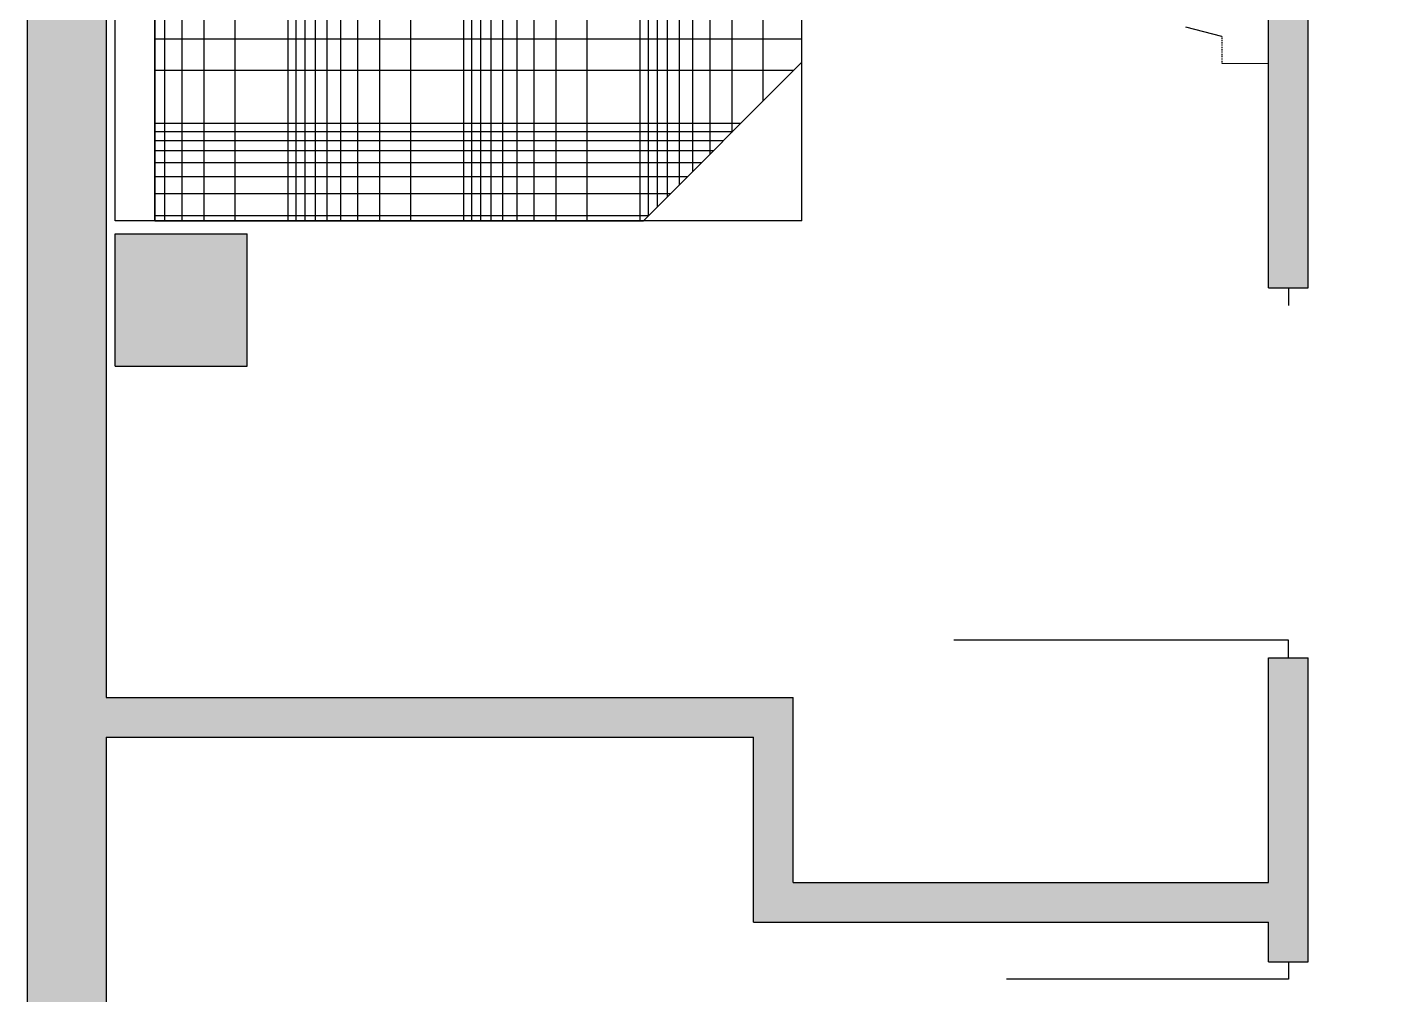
# Model space of a CAD drawing. Extents: x 25 to 394, y 90 to 639.
# Drawn here: x 24.6 to 178, y 376.1 to 486 of the extents above; entities that cross this region are included whole.
import ezdxf

# ---------------------------------------------------------------- set-up
doc = ezdxf.new("R2010")
doc.units = 0
doc.header["$MEASUREMENT"] = 0
doc.linetypes.add('HIDDEN', pattern=[0.25, 0.125, -0.125])
for name, color, linetype in [('DIM', 5, 'CONTINUOUS'), ('DOORS', 42, 'CONTINUOUS'), ('FURNITURE', 144, 'CONTINUOUS'), ('FURNTIURE', 7, 'CONTINUOUS'), ('LINE', 7, 'CONTINUOUS')]:
    doc.layers.add(name, color=color, linetype=linetype)

# ---------------------------------------------------------------- blocks, each defined once
blk = doc.blocks.new('FURN-G7')
at = {"layer": 'FURNITURE', "color": 181, "linetype": 'CONTINUOUS'}
for p, q in [((920.938348, 553.980644), (848.938348, 553.980644)), ((849.541348, 555.102644), (849.541348, 498.999644)), ((852.040348, 555.102644), (852.040348, 496.500644)), ((853.978348, 555.102644), (853.978348, 494.562644)), ((855.562348, 555.102644), (855.562348, 492.978644)), ((856.903348, 555.102644), (856.903348, 491.637644)), ((858.061348, 555.102644), (858.061348, 490.479644)), ((859.084348, 555.102644), (859.084348, 489.456644)), ((859.999348, 555.102644), (859.999348, 488.541644)), ((866.020348, 555.102644), (866.020348, 482.520644)), ((869.542348, 481.605644), (869.542348, 555.102644)), ((872.041348, 481.605644), (872.041348, 555.102644)), ((873.979348, 481.605644), (873.979348, 555.102644)), ((875.563348, 481.605644), (875.563348, 555.102644)), ((876.904348, 481.605644), (876.904348, 555.102644)), ((878.062348, 481.605644), (878.062348, 555.102644)), ((879.085348, 481.605644), (879.085348, 555.102644)), ((880.000348, 481.605644), (880.000348, 555.102644)), ((886.021348, 481.605644), (886.021348, 555.102644)), ((889.540348, 555.102644), (889.540348, 481.605644)), ((892.039348, 555.102644), (892.039348, 481.605644)), ((893.977348, 555.102644), (893.977348, 481.605644)), ((895.561348, 555.102644), (895.561348, 481.605644)), ((896.902348, 555.102644), (896.902348, 481.605644)), ((898.060348, 555.102644), (898.060348, 481.605644)), ((899.083348, 555.102644), (899.083348, 481.605644)), ((899.998348, 555.102644), (899.998348, 481.605644)), ((906.019348, 555.102644), (906.019348, 481.605644)), ((909.541348, 481.605644), (909.541348, 555.102644)), ((912.040348, 481.605644), (912.040348, 555.102644)), ((913.978348, 481.605644), (913.978348, 555.102644)), ((915.562348, 481.605644), (915.562348, 555.102644)), ((916.903348, 481.605644), (916.903348, 555.102644)), ((918.061348, 481.605644), (918.061348, 555.102644)), ((919.084348, 481.605644), (919.084348, 555.102644)), ((919.999348, 481.605644), (919.999348, 555.102644)), ((920.938348, 552.042644), (848.938348, 552.042644)), ((920.938348, 549.543644), (848.938348, 549.543644)), ((920.938348, 546.021644), (848.938348, 546.021644)), ((920.938348, 540.000644), (848.938348, 540.000644)), ((920.938348, 539.085644), (848.938348, 539.085644)), ((920.938348, 538.062644), (848.938348, 538.062644)), ((920.938348, 536.901644), (848.938348, 536.901644)), ((920.938348, 535.563644), (848.938348, 535.563644)), ((848.938348, 533.979644), (920.938348, 533.979644)), ((848.938348, 532.041644), (920.938348, 532.041644)), ((848.938348, 529.542644), (920.938348, 529.542644)), ((848.938348, 526.020644), (920.938348, 526.020644)), ((848.938348, 519.999644), (920.938348, 519.999644)), ((848.938348, 519.084644), (920.938348, 519.084644)), ((848.938348, 518.061644), (920.938348, 518.061644)), ((848.938348, 516.900644), (920.938348, 516.900644)), ((848.938348, 515.562644), (920.938348, 515.562644)), ((920.938348, 513.981644), (848.938348, 513.981644)), ((920.938348, 512.043644), (848.938348, 512.043644)), ((920.938348, 509.544644), (848.938348, 509.544644)), ((920.938348, 506.022644), (848.938348, 506.022644)), ((920.938348, 500.001644), (848.938348, 500.001644)), ((920.938348, 499.086644), (849.454348, 499.086644)), ((920.938348, 498.063644), (850.477348, 498.063644)), ((920.938348, 496.902644), (851.638348, 496.902644)), ((920.938348, 495.564644), (852.976348, 495.564644)), ((854.560348, 493.980644), (920.938348, 493.980644)), ((856.498348, 492.042644), (920.938348, 492.042644)), ((858.997348, 489.543644), (920.938348, 489.543644)), ((862.519348, 486.021644), (920.938348, 486.021644))]:
    blk.add_line(p, q, dxfattribs=at)
blk = doc.blocks.new('FURN-G6')
at = {"layer": 'FURNITURE', "color": 7, "linetype": 'CONTINUOUS'}
for p, q in [((832.438348, 559.602644), (847.438348, 559.602644)), ((847.438348, 559.602644), (847.438348, 544.602644)), ((848.938348, 481.602644), (848.938348, 559.602644)), ((848.938348, 559.602644), (920.938348, 559.602644)), ((920.938348, 481.602644), (920.938348, 559.602644)), ((922.438348, 559.602644), (922.438348, 544.602644)), ((937.438348, 559.602644), (922.438348, 559.602644)), ((937.438348, 559.602644), (937.438348, 544.602644)), ((832.438348, 544.602644), (847.438348, 544.602644)), ((937.438348, 544.602644), (922.438348, 544.602644)), ((848.938348, 481.602644), (920.938348, 481.602644))]:
    blk.add_line(p, q, dxfattribs=at)
blk = doc.blocks.new('FURN-G5')
at = {"layer": 'FURNITURE', "color": 7, "linetype": 'CONTINUOUS'}
blk.add_line((832.438348, 559.602644), (832.438348, 544.602644), dxfattribs=at)
at = {"layer": 'FURNITURE'}
blk.add_blockref('FURN-G6', (0, 0), dxfattribs=at)
blk = doc.blocks.new('QER')
at = {"layer": 'FURNITURE', "color": 7, "linetype": 'CONTINUOUS'}
blk.add_line((7137.06, 933), (7137.06, 1005), dxfattribs=at)
at = {"layer": 'FURNITURE'}
blk.add_line((7192.56, 933), (7210.56, 951), dxfattribs=at)
at = {"layer": 'FURNITURE', "color": 181, "linetype": 'CONTINUOUS'}
blk.add_lwpolyline([(7137.06, 1005), (7137.06, 933), (7192.56, 933), (7210.56, 951), (7210.56, 1005)], close=True, dxfattribs=at)
at = {"layer": 'FURNITURE', "color": 42, "linetype": 'CONTINUOUS'}
for points in [[(7132.56, 1021.5), (7132.56, 1006.5), (7147.56, 1021.5), (7147.56, 1006.5)], [(7132.56, 931.5), (7132.56, 916.5), (7147.56, 931.5), (7147.56, 916.5)]]:
    blk.add_solid(points, dxfattribs=at)
at = {"layer": 'FURNITURE', "rotation": 90}
for name in ['FURN-G5', 'FURN-G7']:
    blk.add_blockref(name, (7692.16, 84.06), dxfattribs=at)
blk = doc.blocks.new('A$C2B627B83')
at = {"layer": 'FURNTIURE', "color": 7, "linetype": 'CONTINUOUS'}
for p, q in [((7.85, 4.51), (13.94, 6.11)), ((7.85, 0.01), (0, 0))]:
    blk.add_line(p, q, dxfattribs=at)
at = {"layer": 'FURNTIURE', "color": 7, "linetype": 'HIDDEN'}
blk.add_line((7.85, 4.51), (7.85, 0.01), dxfattribs=at)

msp = doc.modelspace()

# ---------------------------------------------------------------- hatches: boundary and pattern name
at = {"layer": 'DIM'}
h = msp.add_hatch(color=28, dxfattribs=at)
h.paths.add_polyline_path([(209.1, 531.42), (207.1, 531.42), (207.1, 526.92), (209.1, 526.92)])
h.paths.add_polyline_path([(209.1, 526.92), (211.1, 526.92), (211.1, 531.42), (209.1, 531.42)])
h.paths.add_polyline_path([(393.6, 639.42), (288.6, 639.42), (288.6, 630.42), (297.6, 630.42), (384.6, 630.42), (384.6, 570.42), (332.1, 570.42), (332.1, 565.92), (384.6, 565.92), (384.6, 405.42), (308.1, 405.42), (308.1, 409.92), (299.1, 409.92), (299.1, 400.92), (384.6, 400.92), (384.6, 273.48), (366.6, 273.48), (366.6, 264.48), (384.6, 264.48), (384.6, 144.48), (319.29, 144.48), (319.29, 135.48), (330.6, 135.48), (330.6, 139.98), (393.6, 139.98)])
h.paths.add_polyline_path([(227.1, 273.48), (227.1, 264.48), (231.6, 264.48), (231.6, 259.98), (240.6, 259.98), (240.6, 264.48), (258.6, 264.48), (258.6, 273.48)])
h.paths.add_polyline_path([(231.6, 135.48), (249.6, 135.48), (249.6, 144.48), (240.6, 144.48), (240.6, 217.98), (231.6, 217.98)])
h.paths.add_polyline_path([(170.1, 273.48), (170.1, 321.48), (165.6, 321.48), (165.6, 292.98), (135.6, 292.98), (135.6, 283.98), (161.1, 283.98), (161.1, 264.48), (173.1, 264.48), (173.1, 273.48)])
h.paths.add_polyline_path([(33.6, 405.42), (107.1, 405.42), (107.1, 384.42), (165.6, 384.42), (165.6, 379.92), (170.1, 379.92), (170.1, 414.42), (165.6, 414.42), (165.6, 388.92), (111.6, 388.92), (111.6, 409.92), (33.6, 409.92), (33.6, 565.92), (86.1, 565.92), (86.1, 570.42), (33.6, 570.42), (33.6, 630.42), (120.6, 630.42), (129.6, 630.42), (129.6, 639.42), (24.6, 639.42), (24.6, 115.98), (33.6, 115.98), (33.6, 283.98), (87.6, 283.98), (87.6, 292.98), (33.6, 292.98)])
h.paths.add_polyline_path([(211.1, 531.42), (211.1, 526.92), (228.6, 526.92), (228.6, 531.42)])
h.paths.add_polyline_path([(228.6, 531.42), (228.6, 526.92), (248.1, 526.92), (248.1, 400.92), (257.1, 400.92), (257.1, 409.92), (252.6, 409.92), (252.6, 531.42), (248.1, 531.42)])
h.paths.add_polyline_path([(129.6, 574.92), (129.6, 598.92), (120.6, 598.92), (120.6, 570.42), (116.1, 570.42), (116.1, 565.92), (129.6, 565.92)], flags=17)
h.paths.add_polyline_path([(288.6, 574.92), (288.6, 565.92), (302.1, 565.92), (302.1, 570.42), (297.6, 570.42), (297.6, 598.92), (288.6, 598.92)])
h.paths.add_polyline_path([(174.6, 526.92), (174.6, 531.42), (165.6, 531.42), (165.6, 456.42), (170.1, 456.42), (170.1, 526.92)])

# ---------------------------------------------------------------- linework, layer by layer
at = {"layer": 'DOORS'}
for p, q in [((167.85, 416.42), (129.85, 416.42)), ((167.85, 377.92), (135.85, 377.92))]:
    msp.add_line(p, q, dxfattribs=at)
at = {"layer": 'DOORS', "color": 0}
for p, q in [((167.85, 414.42), (167.85, 416.42)), ((167.85, 379.92), (167.85, 377.92))]:
    msp.add_line(p, q, dxfattribs=at)
at = {"layer": 'LINE'}
for p, q in [((24.6, 639.42), (24.6, 115.98)), ((33.6, 565.92), (33.6, 409.92)), ((165.6, 456.42), (165.6, 531.42)), ((170.1, 456.42), (170.1, 526.92)), ((165.6, 456.42), (170.1, 456.42)), ((167.85, 456.42), (167.85, 454.42)), ((165.6, 414.42), (170.1, 414.42)), ((165.6, 388.92), (165.6, 414.42)), ((170.1, 379.92), (170.1, 414.42)), ((33.6, 409.92), (111.6, 409.92)), ((111.6, 388.92), (111.6, 409.92)), ((33.6, 405.42), (107.1, 405.42)), ((33.6, 405.42), (33.6, 292.98)), ((107.1, 384.42), (107.1, 405.42)), ((111.6, 388.92), (165.6, 388.92)), ((107.1, 384.42), (165.6, 384.42)), ((165.6, 379.92), (165.6, 384.42)), ((165.6, 379.92), (170.1, 379.92))]:
    msp.add_line(p, q, dxfattribs=at)

# ---------------------------------------------------------------- block references
at = {"layer": 'FURNITURE'}
msp.add_blockref('QER', (-7097.95, -468.95), dxfattribs=at)
at = {"layer": 'FURNITURE', "ltscale": 15, "xscale": -0.6749999999956344, "yscale": 0.6749999999992724, "zscale": 0.675}
msp.add_blockref('A$C2B627B83', (165.6, 481.92), dxfattribs=at)

doc.saveas('drawing.dxf')
